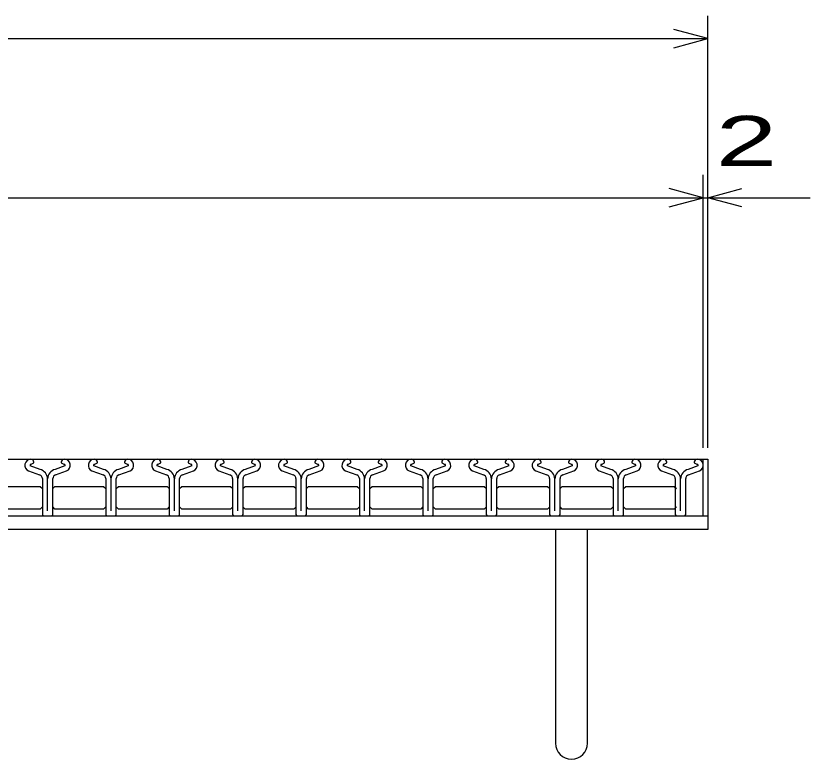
# Model space of a CAD drawing. Units: millimetres, scale not verified. Extents: x -1820 to 1724, y -1285 to 1059.
# Drawn here: x -732.5 to -383, y -563.5 to -236.5 of the extents above; entities that cross this region are included whole.
import ezdxf
from ezdxf.enums import TextEntityAlignment as Align

# ---------------------------------------------------------------- set-up
doc = ezdxf.new("R2010")
doc.units = ezdxf.units.MM
doc.header["$LTSCALE"] = 10
for name, color, linetype, lineweight in [('16', 3, 'Continuous', 25), ('19', 6, 'Continuous', 25), ('22', 2, 'Continuous', 25)]:
    doc.layers.add(name, color=color, linetype=linetype, lineweight=lineweight)
doc.styles.add('ベクトル', font='')
doc.styles.get('ベクトル').set_extended_font_data('ベクトル')

msp = doc.modelspace()

# ---------------------------------------------------------------- linework, layer by layer
at = {"layer": '16'}
for p, q in [((-1426, -431.5), (-430, -431.5)), ((-725.96, -433.81), (-724.52, -433.11)), ((-724.52, -433.11), (-724.52, -432.88)), ((-712.5, -432.88), (-712.5, -433.11)), ((-712.5, -433.11), (-711.06, -433.81)), ((-698.06, -433.81), (-696.62, -433.11)), ((-696.62, -433.11), (-696.62, -432.88)), ((-684.6, -432.88), (-684.6, -433.11)), ((-684.6, -433.11), (-683.16, -433.81)), ((-670.16, -433.81), (-668.72, -433.11)), ((-668.72, -433.11), (-668.72, -432.88)), ((-656.7, -432.88), (-656.7, -433.11)), ((-656.7, -433.11), (-655.26, -433.81)), ((-642.26, -433.81), (-640.82, -433.11)), ((-640.82, -433.11), (-640.82, -432.88)), ((-628.8, -432.88), (-628.8, -433.11)), ((-628.8, -433.11), (-627.36, -433.81)), ((-614.36, -433.81), (-612.92, -433.11)), ((-612.92, -433.11), (-612.92, -432.88)), ((-600.9, -432.88), (-600.9, -433.11)), ((-600.9, -433.11), (-599.46, -433.81)), ((-586.46, -433.81), (-585.02, -433.11)), ((-585.02, -433.11), (-585.02, -432.88)), ((-573, -432.88), (-573, -433.11)), ((-573, -433.11), (-571.56, -433.81)), ((-558.56, -433.81), (-557.12, -433.11)), ((-557.12, -433.11), (-557.12, -432.88)), ((-545.1, -432.88), (-545.1, -433.11)), ((-545.1, -433.11), (-543.66, -433.81)), ((-530.66, -433.81), (-529.22, -433.11)), ((-529.22, -433.11), (-529.22, -432.88)), ((-517.2, -432.88), (-517.2, -433.11)), ((-517.2, -433.11), (-515.76, -433.81)), ((-502.76, -433.81), (-501.32, -433.11)), ((-501.32, -433.11), (-501.32, -432.88)), ((-489.3, -432.88), (-489.3, -433.11)), ((-489.3, -433.11), (-487.86, -433.81)), ((-474.86, -433.81), (-473.42, -433.11)), ((-473.42, -433.11), (-473.42, -432.88)), ((-461.4, -432.88), (-461.4, -433.11)), ((-461.4, -433.11), (-459.96, -433.81)), ((-447.46, -433.81), (-446.02, -433.11)), ((-446.02, -433.11), (-446.02, -432.88)), ((-434, -432.88), (-434, -433.11)), ((-434, -433.11), (-432.56, -433.81)), ((-430, -456.5), (-430, -431.5)), ((-726.88, -436.68), (-722.01, -438.39)), ((-721.8, -436.03), (-726.12, -434.51)), ((-710.9, -434.51), (-715.22, -436.03)), ((-715.01, -438.39), (-710.14, -436.68)), ((-698.98, -436.68), (-694.11, -438.39)), ((-693.9, -436.03), (-698.22, -434.51)), ((-683, -434.51), (-687.32, -436.03)), ((-687.11, -438.39), (-682.24, -436.68)), ((-671.08, -436.68), (-666.21, -438.39)), ((-666, -436.03), (-670.32, -434.51)), ((-655.1, -434.51), (-659.42, -436.03)), ((-659.21, -438.39), (-654.34, -436.68)), ((-643.18, -436.68), (-638.31, -438.39)), ((-638.1, -436.03), (-642.42, -434.51)), ((-627.2, -434.51), (-631.52, -436.03)), ((-631.31, -438.39), (-626.44, -436.68)), ((-615.28, -436.68), (-610.41, -438.39)), ((-610.2, -436.03), (-614.52, -434.51)), ((-599.3, -434.51), (-603.62, -436.03)), ((-603.41, -438.39), (-598.54, -436.68)), ((-587.38, -436.68), (-582.51, -438.39)), ((-582.3, -436.03), (-586.62, -434.51)), ((-571.4, -434.51), (-575.72, -436.03)), ((-575.51, -438.39), (-570.64, -436.68)), ((-559.48, -436.68), (-554.61, -438.39)), ((-554.4, -436.03), (-558.72, -434.51)), ((-543.5, -434.51), (-547.82, -436.03)), ((-547.61, -438.39), (-542.74, -436.68)), ((-531.58, -436.68), (-526.71, -438.39)), ((-526.5, -436.03), (-530.82, -434.51)), ((-515.6, -434.51), (-519.92, -436.03)), ((-519.71, -438.39), (-514.84, -436.68)), ((-503.68, -436.68), (-498.81, -438.39)), ((-498.6, -436.03), (-502.92, -434.51)), ((-487.7, -434.51), (-492.02, -436.03)), ((-491.81, -438.39), (-486.94, -436.68)), ((-475.78, -436.68), (-470.91, -438.39)), ((-470.7, -436.03), (-475.02, -434.51)), ((-459.8, -434.51), (-464.12, -436.03)), ((-463.91, -438.39), (-459.04, -436.68)), ((-448.38, -436.68), (-443.51, -438.39)), ((-443.3, -436.03), (-447.62, -434.51)), ((-432.4, -434.51), (-436.72, -436.03)), ((-436.51, -438.39), (-431.64, -436.68)), ((-720.81, -440.09), (-720.81, -455.81)), ((-718.5, -454.21), (-718.5, -440.14)), ((-716.21, -455.81), (-716.21, -440.09)), ((-692.91, -440.09), (-692.91, -455.81)), ((-690.6, -454.21), (-690.6, -440.14)), ((-688.31, -455.81), (-688.31, -440.09)), ((-665.01, -440.09), (-665.01, -455.81)), ((-662.7, -454.21), (-662.7, -440.14)), ((-660.41, -455.81), (-660.41, -440.09)), ((-637.11, -440.09), (-637.11, -455.81)), ((-634.8, -454.21), (-634.8, -440.14)), ((-632.51, -455.81), (-632.51, -440.09)), ((-609.21, -440.09), (-609.21, -455.81)), ((-606.9, -454.21), (-606.9, -440.14)), ((-604.61, -455.81), (-604.61, -440.09)), ((-581.31, -440.09), (-581.31, -455.81)), ((-579, -454.21), (-579, -440.14)), ((-576.71, -455.81), (-576.71, -440.09)), ((-553.41, -440.09), (-553.41, -455.81)), ((-551.1, -454.21), (-551.1, -440.14)), ((-548.81, -455.81), (-548.81, -440.09)), ((-525.51, -440.09), (-525.51, -455.81)), ((-523.2, -454.21), (-523.2, -440.14)), ((-520.91, -455.81), (-520.91, -440.09)), ((-497.61, -440.09), (-497.61, -455.81)), ((-495.3, -454.21), (-495.3, -440.14)), ((-493.01, -455.81), (-493.01, -440.09)), ((-469.71, -440.09), (-469.71, -455.81)), ((-467.4, -454.21), (-467.4, -440.14)), ((-465.11, -455.81), (-465.11, -440.09)), ((-442.31, -440.09), (-442.31, -455.81)), ((-440, -454.21), (-440, -440.14)), ((-437.71, -455.81), (-437.71, -440.09)), ((-743.15, -443.5), (-721.75, -443.5)), ((-721.75, -443.5), (-720.75, -444.5)), ((-716.25, -444.5), (-715.25, -443.5)), ((-715.25, -443.5), (-693.85, -443.5)), ((-693.85, -443.5), (-692.85, -444.5)), ((-688.35, -444.5), (-687.35, -443.5)), ((-687.35, -443.5), (-665.95, -443.5)), ((-665.95, -443.5), (-664.95, -444.5)), ((-660.45, -444.5), (-659.45, -443.5)), ((-659.45, -443.5), (-638.05, -443.5)), ((-638.05, -443.5), (-637.05, -444.5)), ((-632.55, -444.5), (-631.55, -443.5)), ((-631.55, -443.5), (-610.15, -443.5)), ((-610.15, -443.5), (-609.15, -444.5)), ((-604.65, -444.5), (-603.65, -443.5)), ((-603.65, -443.5), (-582.25, -443.5)), ((-582.25, -443.5), (-581.25, -444.5)), ((-576.75, -444.5), (-575.75, -443.5)), ((-575.75, -443.5), (-554.35, -443.5)), ((-554.35, -443.5), (-553.35, -444.5)), ((-548.85, -444.5), (-547.85, -443.5)), ((-547.85, -443.5), (-526.45, -443.5)), ((-526.45, -443.5), (-525.45, -444.5)), ((-520.95, -444.5), (-519.95, -443.5)), ((-519.95, -443.5), (-498.55, -443.5)), ((-498.55, -443.5), (-497.55, -444.5)), ((-493.05, -444.5), (-492.05, -443.5)), ((-492.05, -443.5), (-470.65, -443.5)), ((-470.65, -443.5), (-469.65, -444.5)), ((-465.15, -444.5), (-464.15, -443.5)), ((-464.15, -443.5), (-442.75, -443.5)), ((-442.75, -443.5), (-441.75, -444.5)), ((-721.75, -453.5), (-743.15, -453.5)), ((-720.75, -452.5), (-721.75, -453.5)), ((-715.25, -453.5), (-716.25, -452.5)), ((-693.85, -453.5), (-715.25, -453.5)), ((-692.85, -452.5), (-693.85, -453.5)), ((-687.35, -453.5), (-688.35, -452.5)), ((-665.95, -453.5), (-687.35, -453.5)), ((-664.95, -452.5), (-665.95, -453.5)), ((-659.45, -453.5), (-660.45, -452.5)), ((-638.05, -453.5), (-659.45, -453.5)), ((-637.05, -452.5), (-638.05, -453.5)), ((-631.55, -453.5), (-632.55, -452.5)), ((-610.15, -453.5), (-631.55, -453.5)), ((-609.15, -452.5), (-610.15, -453.5)), ((-603.65, -453.5), (-604.65, -452.5)), ((-582.25, -453.5), (-603.65, -453.5)), ((-581.25, -452.5), (-582.25, -453.5)), ((-575.75, -453.5), (-576.75, -452.5)), ((-554.35, -453.5), (-575.75, -453.5)), ((-553.35, -452.5), (-554.35, -453.5)), ((-547.85, -453.5), (-548.85, -452.5)), ((-526.45, -453.5), (-547.85, -453.5)), ((-525.45, -452.5), (-526.45, -453.5)), ((-519.95, -453.5), (-520.95, -452.5)), ((-498.55, -453.5), (-519.95, -453.5)), ((-497.55, -452.5), (-498.55, -453.5)), ((-492.05, -453.5), (-493.05, -452.5)), ((-470.65, -453.5), (-492.05, -453.5)), ((-469.65, -452.5), (-470.65, -453.5)), ((-464.15, -453.5), (-465.15, -452.5)), ((-442.75, -453.5), (-464.15, -453.5)), ((-441.75, -452.5), (-442.75, -453.5)), ((-1426, -456.5), (-430, -456.5)), ((-720.11, -456.51), (-716.91, -456.51)), ((-692.21, -456.51), (-689.01, -456.51)), ((-664.31, -456.51), (-661.11, -456.51)), ((-636.41, -456.51), (-633.21, -456.51)), ((-608.51, -456.51), (-605.31, -456.51)), ((-580.61, -456.51), (-577.41, -456.51)), ((-552.71, -456.51), (-549.51, -456.51)), ((-524.81, -456.51), (-521.61, -456.51)), ((-496.91, -456.51), (-493.71, -456.51)), ((-469.01, -456.51), (-465.81, -456.51)), ((-441.61, -456.51), (-438.41, -456.51))]:
    msp.add_line(p, q, dxfattribs=at)
for centre, radius, start, end in [((-725.81, -434.2), 2.7, 90.98, 246.68), ((-725.97, -432.95), 1.45, 2.5, 85.55), ((-711.05, -432.95), 1.45, 94.45, 177.5), ((-711.21, -434.2), 2.7, 293.32, 89.02), ((-697.91, -434.2), 2.7, 90.98, 246.68), ((-698.07, -432.95), 1.45, 2.5, 85.55), ((-683.15, -432.95), 1.45, 94.45, 177.5), ((-683.31, -434.2), 2.7, 293.32, 89.02), ((-670.01, -434.2), 2.7, 90.98, 246.68), ((-670.17, -432.95), 1.45, 2.5, 85.55), ((-655.25, -432.95), 1.45, 94.45, 177.5), ((-655.41, -434.2), 2.7, 293.32, 89.02), ((-642.11, -434.2), 2.7, 90.98, 246.68), ((-642.27, -432.95), 1.45, 2.5, 85.55), ((-627.35, -432.95), 1.45, 94.45, 177.5), ((-627.51, -434.2), 2.7, 293.32, 89.02), ((-614.21, -434.2), 2.7, 90.98, 246.68), ((-614.37, -432.95), 1.45, 2.5, 85.55), ((-599.45, -432.95), 1.45, 94.45, 177.5), ((-599.61, -434.2), 2.7, 293.32, 89.02), ((-586.31, -434.2), 2.7, 90.98, 246.68), ((-586.47, -432.95), 1.45, 2.5, 85.55), ((-571.55, -432.95), 1.45, 94.45, 177.5), ((-571.71, -434.2), 2.7, 293.32, 89.02), ((-558.41, -434.2), 2.7, 90.98, 246.68), ((-558.57, -432.95), 1.45, 2.5, 85.55), ((-543.65, -432.95), 1.45, 94.45, 177.5), ((-543.81, -434.2), 2.7, 293.32, 89.02), ((-530.51, -434.2), 2.7, 90.98, 246.68), ((-530.67, -432.95), 1.45, 2.5, 85.55), ((-515.75, -432.95), 1.45, 94.45, 177.5), ((-515.91, -434.2), 2.7, 293.32, 89.02), ((-502.61, -434.2), 2.7, 90.98, 246.68), ((-502.77, -432.95), 1.45, 2.5, 85.55), ((-487.85, -432.95), 1.45, 94.45, 177.5), ((-488.01, -434.2), 2.7, 293.32, 89.02), ((-474.71, -434.2), 2.7, 90.98, 246.68), ((-474.87, -432.95), 1.45, 2.5, 85.55), ((-459.95, -432.95), 1.45, 94.45, 177.5), ((-460.11, -434.2), 2.7, 293.32, 89.02), ((-447.31, -434.2), 2.7, 90.98, 246.68), ((-447.47, -432.95), 1.45, 2.5, 85.55), ((-432.55, -432.95), 1.45, 94.45, 177.5), ((-432.71, -434.2), 2.7, 293.32, 89.02), ((-725.79, -434.22), 0.44, 111.91, 222.33), ((-723.09, -440.44), 4.6, 3.78, 73.7), ((-713.93, -440.44), 4.6, 106.3, 176.22), ((-711.23, -434.22), 0.44, 317.67, 68.09), ((-697.89, -434.22), 0.44, 111.91, 222.33), ((-695.19, -440.44), 4.6, 3.78, 73.7), ((-686.03, -440.44), 4.6, 106.3, 176.22), ((-683.33, -434.22), 0.44, 317.67, 68.09), ((-669.99, -434.22), 0.44, 111.91, 222.33), ((-667.29, -440.44), 4.6, 3.78, 73.7), ((-658.13, -440.44), 4.6, 106.3, 176.22), ((-655.43, -434.22), 0.44, 317.67, 68.09), ((-642.09, -434.22), 0.44, 111.91, 222.33), ((-639.39, -440.44), 4.6, 3.78, 73.7), ((-630.23, -440.44), 4.6, 106.3, 176.22), ((-627.53, -434.22), 0.44, 317.67, 68.09), ((-614.19, -434.22), 0.44, 111.91, 222.33), ((-611.49, -440.44), 4.6, 3.78, 73.7), ((-602.33, -440.44), 4.6, 106.3, 176.22), ((-599.63, -434.22), 0.44, 317.67, 68.09), ((-586.29, -434.22), 0.44, 111.91, 222.33), ((-583.59, -440.44), 4.6, 3.78, 73.7), ((-574.43, -440.44), 4.6, 106.3, 176.22), ((-571.73, -434.22), 0.44, 317.67, 68.09), ((-558.39, -434.22), 0.44, 111.91, 222.33), ((-555.69, -440.44), 4.6, 3.78, 73.7), ((-546.53, -440.44), 4.6, 106.3, 176.22), ((-543.83, -434.22), 0.44, 317.67, 68.09), ((-530.49, -434.22), 0.44, 111.91, 222.33), ((-527.79, -440.44), 4.6, 3.78, 73.7), ((-518.63, -440.44), 4.6, 106.3, 176.22), ((-515.93, -434.22), 0.44, 317.67, 68.09), ((-502.59, -434.22), 0.44, 111.91, 222.33), ((-499.89, -440.44), 4.6, 3.78, 73.7), ((-490.73, -440.44), 4.6, 106.3, 176.22), ((-488.03, -434.22), 0.44, 317.67, 68.09), ((-474.69, -434.22), 0.44, 111.91, 222.33), ((-471.99, -440.44), 4.6, 3.78, 73.7), ((-462.83, -440.44), 4.6, 106.3, 176.22), ((-460.13, -434.22), 0.44, 317.67, 68.09), ((-447.29, -434.22), 0.44, 111.91, 222.33), ((-444.59, -440.44), 4.6, 3.78, 73.7), ((-435.43, -440.44), 4.6, 106.3, 176.22), ((-432.73, -434.22), 0.44, 317.67, 68.09), ((-722.61, -440.09), 1.8, 0, 70.58), ((-714.41, -440.09), 1.8, 109.42, 180), ((-694.71, -440.09), 1.8, 0, 70.58), ((-686.51, -440.09), 1.8, 109.42, 180), ((-666.81, -440.09), 1.8, 0, 70.58), ((-658.61, -440.09), 1.8, 109.42, 180), ((-638.91, -440.09), 1.8, 0, 70.58), ((-630.71, -440.09), 1.8, 109.42, 180), ((-611.01, -440.09), 1.8, 0, 70.58), ((-602.81, -440.09), 1.8, 109.42, 180), ((-583.11, -440.09), 1.8, 0, 70.58), ((-574.91, -440.09), 1.8, 109.42, 180), ((-555.21, -440.09), 1.8, 0, 70.58), ((-547.01, -440.09), 1.8, 109.42, 180), ((-527.31, -440.09), 1.8, 0, 70.58), ((-519.11, -440.09), 1.8, 109.42, 180), ((-499.41, -440.09), 1.8, 0, 70.58), ((-491.21, -440.09), 1.8, 109.42, 180), ((-471.51, -440.09), 1.8, 0, 70.58), ((-463.31, -440.09), 1.8, 109.42, 180), ((-444.11, -440.09), 1.8, 0, 70.58), ((-435.91, -440.09), 1.8, 109.42, 180), ((-720.11, -455.81), 0.7, 180, 270), ((-716.91, -455.81), 0.7, 270, 0), ((-692.21, -455.81), 0.7, 180, 270), ((-689.01, -455.81), 0.7, 270, 0), ((-664.31, -455.81), 0.7, 180, 270), ((-661.11, -455.81), 0.7, 270, 0), ((-636.41, -455.81), 0.7, 180, 270), ((-633.21, -455.81), 0.7, 270, 0), ((-608.51, -455.81), 0.7, 180, 270), ((-605.31, -455.81), 0.7, 270, 0), ((-580.61, -455.81), 0.7, 180, 270), ((-577.41, -455.81), 0.7, 270, 0), ((-552.71, -455.81), 0.7, 180, 270), ((-549.51, -455.81), 0.7, 270, 0), ((-524.81, -455.81), 0.7, 180, 270), ((-521.61, -455.81), 0.7, 270, 0), ((-496.91, -455.81), 0.7, 180, 270), ((-493.71, -455.81), 0.7, 270, 0), ((-469.01, -455.81), 0.7, 180, 270), ((-465.81, -455.81), 0.7, 270, 0), ((-441.61, -455.81), 0.7, 180, 270), ((-438.41, -455.81), 0.7, 270, 0)]:
    msp.add_arc(centre, radius, start, end, dxfattribs=at)
at = {"layer": '19'}
for p, q in [((-430, -431.5), (-428, -431.5)), ((-428, -431.5), (-428, -456.5)), ((-1428, -456.5), (-428, -456.5)), ((-428, -456.5), (-428, -462.5)), ((-428, -462.5), (-1428, -462.5)), ((-495, -462.5), (-495, -556.5)), ((-481, -556.5), (-481, -462.5))]:
    msp.add_line(p, q, dxfattribs=at)
msp.add_arc((-488, -556.5), 7, 180, 0, dxfattribs=at)
at = {"layer": '22', "color": 4}
for p, q in [((-428, -426.5), (-428, -236.5)), ((-428, -246.5), (-443, -242.5)), ((-1428, -246.5), (-428, -246.5)), ((-443, -250.5), (-428, -246.5)), ((-430, -426.5), (-430, -306.5)), ((-428, -426.5), (-428, -306.5)), ((-430, -316.5), (-445, -312.5)), ((-428, -316.5), (-413, -312.5)), ((-1426, -316.5), (-430, -316.5)), ((-445, -320.5), (-430, -316.5)), ((-430, -316.5), (-428, -316.5)), ((-413, -320.5), (-428, -316.5)), ((-428, -316.5), (-383, -316.5))]:
    msp.add_line(p, q, dxfattribs=at)

# ---------------------------------------------------------------- texts
at = {"layer": '22', "style": 'ベクトル', "width": 1.65}
msp.add_text(' 2 ', height=21.99, dxfattribs=at).set_placement((-438, -291.5), align=Align.MIDDLE_LEFT)

doc.saveas('drawing.dxf')
